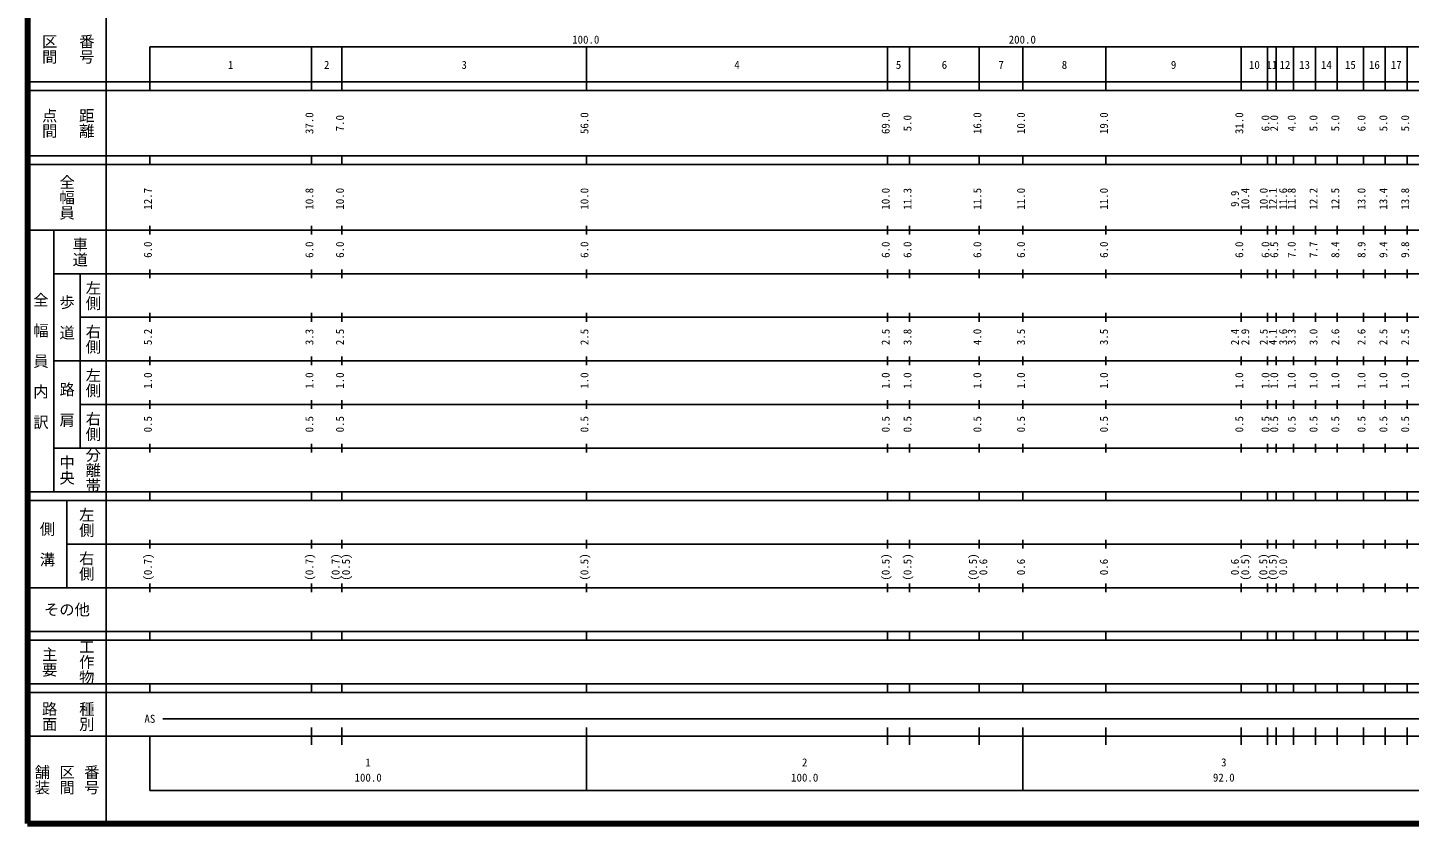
# Model space of a CAD drawing. Units: millimetres, scale not verified. Extents: x 40000 to 680000, y 20000 to 380000.
# Drawn here: x 40000 to 356508, y 20000 to 202409 of the extents above; entities that cross this region are included whole.
import ezdxf
from ezdxf.enums import TextEntityAlignment as Align

# ---------------------------------------------------------------- set-up
doc = ezdxf.new("R2010")
doc.units = ezdxf.units.MM
doc.header["$LTSCALE"] = 1000
doc.layers.add('M-TTL', color=2, linetype='Continuous', lineweight=140)
doc.layers.add('M-TTL-BAND', color=7, linetype='Continuous', lineweight=25)
doc.styles.add('@ＭＳ ゴシック', font='')
doc.styles.add('ＭＳ ゴシック', font='')
doc.styles.get('@ＭＳ ゴシック').set_extended_font_data('@MS Gothic')
doc.styles.get('ＭＳ ゴシック').set_extended_font_data('MS Gothic')

msp = doc.modelspace()

# ---------------------------------------------------------------- linework, layer by layer
at = {"layer": 'M-TTL'}
for p, q in [((40000, 380000), (40000, 20000)), ((40000, 20000), (680000, 20000))]:
    msp.add_line(p, q, dxfattribs=at)
at = {"layer": 'M-TTL-BAND'}
for p, q in [((58000, 370000), (58000, 20000)), ((68000, 198000), (579000, 198000)), ((68000, 198000), (68000, 188000)), ((105000, 188000), (105000, 198000)), ((112000, 188000), (112000, 198000)), ((168000, 188000), (168000, 198000)), ((237000, 188000), (237000, 198000)), ((242000, 188000), (242000, 198000)), ((258000, 188000), (258000, 198000)), ((268000, 188000), (268000, 198000)), ((287000, 188000), (287000, 198000)), ((318000, 188000), (318000, 198000)), ((324000, 188000), (324000, 198000)), ((326000, 188000), (326000, 198000)), ((330000, 188000), (330000, 198000)), ((335000, 188000), (335000, 198000)), ((340000, 188000), (340000, 198000)), ((346000, 188000), (346000, 198000)), ((351000, 188000), (351000, 198000)), ((356000, 188000), (356000, 198000)), ((40000, 190000), (579000, 190000)), ((40000, 188000), (579000, 188000)), ((40000, 173000), (579000, 173000)), ((40000, 171000), (579000, 171000)), ((68000, 171000), (68000, 173000)), ((105000, 171000), (105000, 173000)), ((112000, 171000), (112000, 173000)), ((168000, 171000), (168000, 173000)), ((237000, 171000), (237000, 173000)), ((242000, 171000), (242000, 173000)), ((258000, 171000), (258000, 173000)), ((268000, 171000), (268000, 173000)), ((287000, 171000), (287000, 173000)), ((318000, 171000), (318000, 173000)), ((324000, 171000), (324000, 173000)), ((326000, 171000), (326000, 173000)), ((330000, 171000), (330000, 173000)), ((335000, 171000), (335000, 173000)), ((340000, 171000), (340000, 173000)), ((346000, 171000), (346000, 173000)), ((351000, 171000), (351000, 173000)), ((356000, 171000), (356000, 173000)), ((40000, 156000), (579000, 156000)), ((46000, 96000), (46000, 156000)), ((68000, 155000), (68000, 157000)), ((105000, 155000), (105000, 157000)), ((112000, 155000), (112000, 157000)), ((168000, 155000), (168000, 157000)), ((237000, 155000), (237000, 157000)), ((242000, 155000), (242000, 157000)), ((258000, 155000), (258000, 157000)), ((268000, 155000), (268000, 157000)), ((287000, 155000), (287000, 157000)), ((318000, 155000), (318000, 157000)), ((324000, 155000), (324000, 157000)), ((326000, 155000), (326000, 157000)), ((330000, 155000), (330000, 157000)), ((335000, 155000), (335000, 157000)), ((340000, 155000), (340000, 157000)), ((346000, 155000), (346000, 157000)), ((351000, 155000), (351000, 157000)), ((356000, 155000), (356000, 157000)), ((46000, 146000), (579000, 146000)), ((52000, 146000), (52000, 106000)), ((68000, 145000), (68000, 147000)), ((105000, 145000), (105000, 147000)), ((112000, 145000), (112000, 147000)), ((168000, 145000), (168000, 147000)), ((237000, 145000), (237000, 147000)), ((242000, 145000), (242000, 147000)), ((258000, 145000), (258000, 147000)), ((268000, 145000), (268000, 147000)), ((287000, 145000), (287000, 147000)), ((318000, 145000), (318000, 147000)), ((324000, 145000), (324000, 147000)), ((326000, 145000), (326000, 147000)), ((330000, 145000), (330000, 147000)), ((335000, 145000), (335000, 147000)), ((340000, 145000), (340000, 147000)), ((346000, 145000), (346000, 147000)), ((351000, 145000), (351000, 147000)), ((356000, 145000), (356000, 147000)), ((68000, 135000), (68000, 137000)), ((105000, 135000), (105000, 137000)), ((112000, 135000), (112000, 137000)), ((168000, 135000), (168000, 137000)), ((237000, 135000), (237000, 137000)), ((242000, 135000), (242000, 137000)), ((258000, 135000), (258000, 137000)), ((268000, 135000), (268000, 137000)), ((287000, 135000), (287000, 137000)), ((318000, 135000), (318000, 137000)), ((324000, 135000), (324000, 137000)), ((326000, 135000), (326000, 137000)), ((330000, 135000), (330000, 137000)), ((335000, 135000), (335000, 137000)), ((340000, 135000), (340000, 137000)), ((346000, 135000), (346000, 137000)), ((351000, 135000), (351000, 137000)), ((356000, 135000), (356000, 137000)), ((52000, 136000), (579000, 136000)), ((68000, 125000), (68000, 127000)), ((105000, 125000), (105000, 127000)), ((112000, 125000), (112000, 127000)), ((168000, 125000), (168000, 127000)), ((237000, 125000), (237000, 127000)), ((242000, 125000), (242000, 127000)), ((258000, 125000), (258000, 127000)), ((268000, 125000), (268000, 127000)), ((287000, 125000), (287000, 127000)), ((318000, 125000), (318000, 127000)), ((324000, 125000), (324000, 127000)), ((326000, 125000), (326000, 127000)), ((330000, 125000), (330000, 127000)), ((335000, 125000), (335000, 127000)), ((340000, 125000), (340000, 127000)), ((346000, 125000), (346000, 127000)), ((351000, 125000), (351000, 127000)), ((356000, 125000), (356000, 127000)), ((46000, 126000), (579000, 126000)), ((52000, 116000), (579000, 116000)), ((68000, 115000), (68000, 117000)), ((105000, 115000), (105000, 117000)), ((112000, 115000), (112000, 117000)), ((168000, 115000), (168000, 117000)), ((237000, 115000), (237000, 117000)), ((242000, 115000), (242000, 117000)), ((258000, 115000), (258000, 117000)), ((268000, 115000), (268000, 117000)), ((287000, 115000), (287000, 117000)), ((318000, 115000), (318000, 117000)), ((324000, 115000), (324000, 117000)), ((326000, 115000), (326000, 117000)), ((330000, 115000), (330000, 117000)), ((335000, 115000), (335000, 117000)), ((340000, 115000), (340000, 117000)), ((346000, 115000), (346000, 117000)), ((351000, 115000), (351000, 117000)), ((356000, 115000), (356000, 117000)), ((46000, 106000), (579000, 106000)), ((68000, 105000), (68000, 107000)), ((105000, 105000), (105000, 107000)), ((112000, 105000), (112000, 107000)), ((168000, 105000), (168000, 107000)), ((237000, 105000), (237000, 107000)), ((242000, 105000), (242000, 107000)), ((258000, 105000), (258000, 107000)), ((268000, 105000), (268000, 107000)), ((287000, 105000), (287000, 107000)), ((318000, 105000), (318000, 107000)), ((324000, 105000), (324000, 107000)), ((326000, 105000), (326000, 107000)), ((330000, 105000), (330000, 107000)), ((335000, 105000), (335000, 107000)), ((340000, 105000), (340000, 107000)), ((346000, 105000), (346000, 107000)), ((351000, 105000), (351000, 107000)), ((356000, 105000), (356000, 107000)), ((40000, 96000), (579000, 96000)), ((68000, 94000), (68000, 96000)), ((105000, 94000), (105000, 96000)), ((112000, 94000), (112000, 96000)), ((168000, 94000), (168000, 96000)), ((237000, 94000), (237000, 96000)), ((242000, 94000), (242000, 96000)), ((258000, 94000), (258000, 96000)), ((268000, 94000), (268000, 96000)), ((287000, 94000), (287000, 96000)), ((318000, 94000), (318000, 96000)), ((324000, 94000), (324000, 96000)), ((326000, 94000), (326000, 96000)), ((330000, 94000), (330000, 96000)), ((335000, 94000), (335000, 96000)), ((340000, 94000), (340000, 96000)), ((346000, 94000), (346000, 96000)), ((351000, 94000), (351000, 96000)), ((356000, 94000), (356000, 96000)), ((40000, 94000), (579000, 94000)), ((49000, 94000), (49000, 74000)), ((49000, 84000), (579000, 84000)), ((68000, 83000), (68000, 85000)), ((105000, 83000), (105000, 85000)), ((112000, 83000), (112000, 85000)), ((168000, 83000), (168000, 85000)), ((237000, 83000), (237000, 85000)), ((242000, 83000), (242000, 85000)), ((258000, 83000), (258000, 85000)), ((268000, 83000), (268000, 85000)), ((287000, 83000), (287000, 85000)), ((318000, 83000), (318000, 85000)), ((324000, 83000), (324000, 85000)), ((326000, 83000), (326000, 85000)), ((330000, 83000), (330000, 85000)), ((335000, 83000), (335000, 85000)), ((340000, 83000), (340000, 85000)), ((346000, 83000), (346000, 85000)), ((351000, 83000), (351000, 85000)), ((356000, 83000), (356000, 85000)), ((40000, 74000), (579000, 74000)), ((68000, 73000), (68000, 75000)), ((105000, 73000), (105000, 75000)), ((112000, 73000), (112000, 75000)), ((168000, 73000), (168000, 75000)), ((237000, 73000), (237000, 75000)), ((242000, 73000), (242000, 75000)), ((258000, 73000), (258000, 75000)), ((268000, 73000), (268000, 75000)), ((287000, 73000), (287000, 75000)), ((318000, 73000), (318000, 75000)), ((324000, 73000), (324000, 75000)), ((326000, 73000), (326000, 75000)), ((330000, 73000), (330000, 75000)), ((335000, 73000), (335000, 75000)), ((340000, 73000), (340000, 75000)), ((346000, 73000), (346000, 75000)), ((351000, 73000), (351000, 75000)), ((356000, 73000), (356000, 75000)), ((40000, 64000), (579000, 64000)), ((68000, 62000), (68000, 64000)), ((105000, 62000), (105000, 64000)), ((112000, 62000), (112000, 64000)), ((168000, 62000), (168000, 64000)), ((237000, 62000), (237000, 64000)), ((242000, 62000), (242000, 64000)), ((258000, 62000), (258000, 64000)), ((268000, 62000), (268000, 64000)), ((287000, 62000), (287000, 64000)), ((318000, 62000), (318000, 64000)), ((324000, 62000), (324000, 64000)), ((326000, 62000), (326000, 64000)), ((330000, 62000), (330000, 64000)), ((335000, 62000), (335000, 64000)), ((340000, 62000), (340000, 64000)), ((346000, 62000), (346000, 64000)), ((351000, 62000), (351000, 64000)), ((356000, 62000), (356000, 64000)), ((40000, 62000), (579000, 62000)), ((40000, 52000), (579000, 52000)), ((68000, 50000), (68000, 52000)), ((105000, 50000), (105000, 52000)), ((112000, 50000), (112000, 52000)), ((168000, 50000), (168000, 52000)), ((237000, 50000), (237000, 52000)), ((242000, 50000), (242000, 52000)), ((258000, 50000), (258000, 52000)), ((268000, 50000), (268000, 52000)), ((287000, 50000), (287000, 52000)), ((318000, 50000), (318000, 52000)), ((324000, 50000), (324000, 52000)), ((326000, 50000), (326000, 52000)), ((330000, 50000), (330000, 52000)), ((335000, 50000), (335000, 52000)), ((340000, 50000), (340000, 52000)), ((346000, 50000), (346000, 52000)), ((351000, 50000), (351000, 52000)), ((356000, 50000), (356000, 52000)), ((40000, 50000), (579000, 50000)), ((71000, 44000), (565000, 44000)), ((105000, 38000), (105000, 42000)), ((112000, 38000), (112000, 42000)), ((168000, 27500), (168000, 42000)), ((237000, 38000), (237000, 42000)), ((242000, 38000), (242000, 42000)), ((258000, 38000), (258000, 42000)), ((268000, 27500), (268000, 42000)), ((287000, 38000), (287000, 42000)), ((318000, 38000), (318000, 42000)), ((324000, 38000), (324000, 42000)), ((326000, 38000), (326000, 42000)), ((330000, 38000), (330000, 42000)), ((335000, 38000), (335000, 42000)), ((340000, 38000), (340000, 42000)), ((346000, 38000), (346000, 42000)), ((351000, 38000), (351000, 42000)), ((356000, 38000), (356000, 42000)), ((40000, 40000), (579000, 40000)), ((68000, 40000), (68000, 27500)), ((68000, 27500), (579000, 27500))]:
    msp.add_line(p, q, dxfattribs=at)

# ---------------------------------------------------------------- texts
at = {"layer": 'M-TTL-BAND', "style": '@ＭＳ ゴシック'}
for s, p in [('区間', (45000, 197500)), ('番号', (53500, 197500)), ('点間', (45000, 180500)), ('距離', (53500, 180500)), ('全幅員', (49000, 163500)), ('車道', (52000, 151000)), ('左側', (55000, 141000)), ('全\u3000幅\u3000員\u3000内\u3000訳', (43000, 126000)), ('歩\u3000道', (49000, 136000)), ('右側', (55000, 131000)), ('左側', (55000, 121000)), ('路\u3000肩', (49000, 116000)), ('右側', (55000, 111000)), ('分離帯', (55000, 101000)), ('中央', (49000, 101000)), ('左側', (53500, 89000)), ('側\u3000溝', (44500, 84000)), ('右側', (53500, 79000)), ('主要', (45000, 57000)), ('工作物', (53500, 57000)), ('路面', (45000, 44500)), ('種別', (53500, 44500)), ('舗装', (43333, 30000)), ('区間', (49000, 30000)), ('番号', (54667, 30000))]:
    msp.add_text(s, height=2566, rotation=270, dxfattribs=at).set_placement(p, align=Align.MIDDLE_CENTER)
at = {"layer": 'M-TTL-BAND', "style": 'ＭＳ ゴシック'}
for s, p in [('100.0', (167844, 198195)), ('200.0', (267844, 198195)), ('1', (86500, 192405)), ('2', (108500, 192405)), ('3', (140000, 192405)), ('4', (202500, 192405)), ('5', (239500, 192405)), ('6', (250000, 192405)), ('7', (263000, 192405)), ('8', (277500, 192405)), ('9', (302500, 192405)), ('10', (321000, 192405)), ('11', (325000, 192405)), ('12', (328000, 192405)), ('13', (332500, 192405)), ('14', (337500, 192405)), ('15', (343000, 192405)), ('16', (348500, 192405)), ('17', (353500, 192405)), ('AS', (68000, 42500)), ('1', (118000, 32523)), ('2', (218000, 32523)), ('3', (314000, 32523)), ('100.0', (118000, 29033)), ('100.0', (218000, 29033)), ('92.0', (314000, 29033))]:
    msp.add_text(s, height=1833, dxfattribs=at).set_placement(p, align=Align.BOTTOM_CENTER)
for s, p in [('37.0', (106000, 180500)), ('7.0', (113000, 180500)), ('56.0', (169000, 180500)), ('69.0', (238000, 180500)), ('5.0', (243000, 180500)), ('16.0', (259000, 180500)), ('10.0', (269000, 180500)), ('19.0', (288000, 180500)), ('31.0', (319000, 180500)), ('6.0', (325000, 180500)), ('2.0', (327000, 180500)), ('4.0', (331000, 180500)), ('5.0', (336000, 180500)), ('5.0', (341000, 180500)), ('6.0', (347000, 180500)), ('5.0', (352000, 180500)), ('5.0', (357000, 180500)), ('12.7', (69000, 163174)), ('10.8', (106000, 163174)), ('10.0', (113000, 163174)), ('10.0', (169000, 163174)), ('10.0', (238000, 163174)), ('11.3', (243000, 163174)), ('11.5', (259000, 163174)), ('11.0', (269000, 163174)), ('11.0', (288000, 163174)), ('9.9', (318000, 163174)), ('10.4', (320370, 163174)), ('10.0', (324597, 163174)), ('12.1', (326681, 163174)), ('11.6', (329051, 163174)), ('11.8', (331000, 163174)), ('12.2', (336000, 163174)), ('12.5', (341000, 163174)), ('13.0', (347000, 163174)), ('13.4', (352000, 163174)), ('13.8', (357000, 163174)), ('6.0', (69000, 151500)), ('6.0', (106000, 151500)), ('6.0', (113000, 151500)), ('6.0', (169000, 151500)), ('6.0', (238000, 151500)), ('6.0', (243000, 151500)), ('6.0', (259000, 151500)), ('6.0', (269000, 151500)), ('6.0', (288000, 151500)), ('6.0', (319000, 151500)), ('6.0', (325000, 151500)), ('6.5', (327000, 151500)), ('7.0', (331000, 151500)), ('7.7', (336000, 151500)), ('8.4', (341000, 151500)), ('8.9', (347000, 151500)), ('9.4', (352000, 151500)), ('9.8', (357000, 151500)), ('5.2', (69000, 131500)), ('3.3', (106000, 131500)), ('2.5', (113000, 131500)), ('2.5', (169000, 131500)), ('2.5', (238000, 131500)), ('3.8', (243000, 131500)), ('4.0', (259000, 131500)), ('3.5', (269000, 131500)), ('3.5', (288000, 131500)), ('2.4', (318000, 131500)), ('2.9', (320370, 131500)), ('2.5', (324597, 131500)), ('4.1', (326681, 131500)), ('3.6', (329051, 131500)), ('3.3', (331000, 131500)), ('3.0', (336000, 131500)), ('2.6', (341000, 131500)), ('2.6', (347000, 131500)), ('2.5', (352000, 131500)), ('2.5', (357000, 131500)), ('1.0', (69000, 121500)), ('1.0', (106000, 121500)), ('1.0', (113000, 121500)), ('1.0', (169000, 121500)), ('1.0', (238000, 121500)), ('1.0', (243000, 121500)), ('1.0', (259000, 121500)), ('1.0', (269000, 121500)), ('1.0', (288000, 121500)), ('1.0', (319000, 121500)), ('1.0', (325000, 121500)), ('1.0', (327000, 121500)), ('1.0', (331000, 121500)), ('1.0', (336000, 121500)), ('1.0', (341000, 121500)), ('1.0', (347000, 121500)), ('1.0', (352000, 121500)), ('1.0', (357000, 121500)), ('0.5', (69000, 111500)), ('0.5', (106000, 111500)), ('0.5', (113000, 111500)), ('0.5', (169000, 111500)), ('0.5', (238000, 111500)), ('0.5', (243000, 111500)), ('0.5', (259000, 111500)), ('0.5', (269000, 111500)), ('0.5', (288000, 111500)), ('0.5', (319000, 111500)), ('0.5', (325000, 111500)), ('0.5', (327000, 111500)), ('0.5', (331000, 111500)), ('0.5', (336000, 111500)), ('0.5', (341000, 111500)), ('0.5', (347000, 111500)), ('0.5', (352000, 111500)), ('0.5', (357000, 111500)), ('(0.7)', (69000, 78764)), ('(0.7)', (106000, 78764)), ('(0.7)', (112000, 78764)), ('(0.5)', (114370, 78764)), ('(0.5)', (169000, 78764)), ('(0.5)', (238000, 78764)), ('(0.5)', (243000, 78764)), ('(0.5)', (258000, 78764)), ('0.6', (260370, 78764)), ('0.6', (269000, 78764)), ('0.6', (288000, 78764)), ('0.6', (318000, 78764)), ('(0.5)', (320370, 78764)), ('(0.5)', (324505, 78764)), ('(0.5)', (326681, 78764)), ('0.0', (329051, 78764))]:
    msp.add_text(s, height=1833, rotation=90, dxfattribs=at).set_placement(p, align=Align.BOTTOM_CENTER)
msp.add_text('その他', height=2566, dxfattribs=at).set_placement((49000, 69000), align=Align.MIDDLE_CENTER)

doc.saveas('drawing.dxf')
